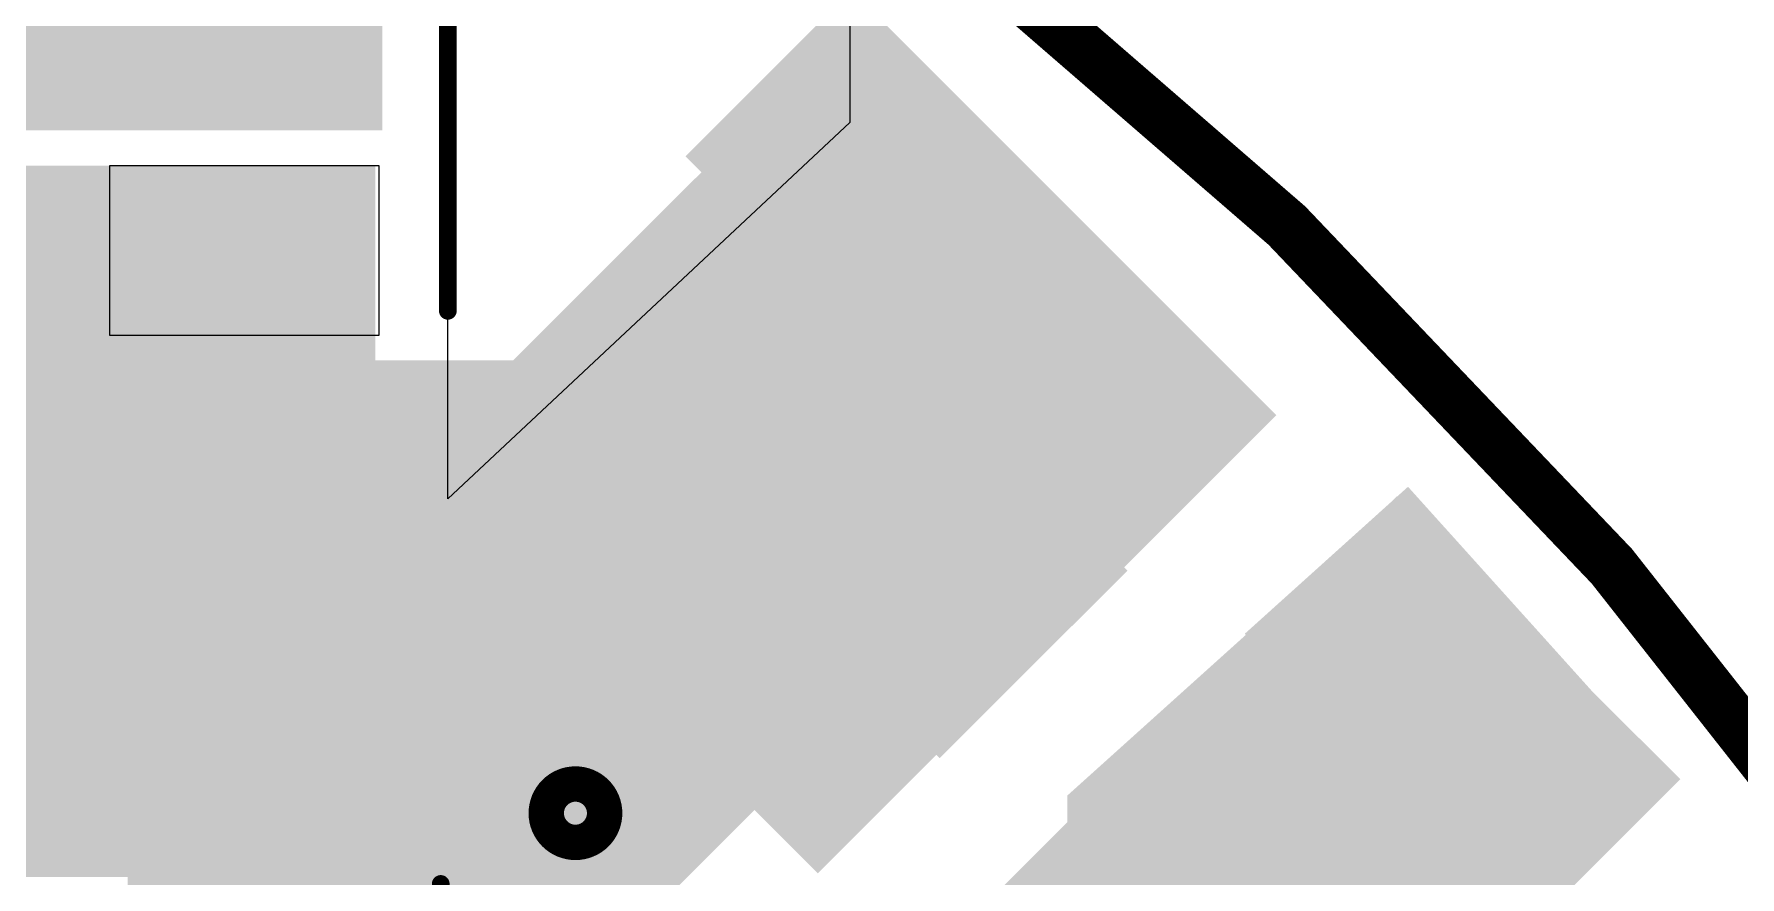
# Model space of a CAD drawing. Header units: millimetres. Extents: x -35.7 to 35.7, y -3.2 to 68.2.
# Drawn here: x 15.51 to 27.75, y 53.52 to 59.57 of the extents above; entities that cross this region are included whole.
import ezdxf

# ---------------------------------------------------------------- set-up
doc = ezdxf.new("R2010")
doc.units = ezdxf.units.MM
for name, color, linetype in [('BottomLayer', 5, 'Continuous'), ('BottomPaste', 16, 'Continuous'), ('BottomSolder', 6, 'Continuous'), ('Mechanical2', 216, 'Continuous'), ('TopLayer', 1, 'Continuous'), ('TopOverlay', 2, 'Continuous'), ('TopPaste', 8, 'Continuous'), ('TopSolder', 216, 'Continuous'), ('ViaHoleLayer', 16, 'Continuous')]:
    doc.layers.add(name, color=color, linetype=linetype)

# ---------------------------------------------------------------- blocks, each defined once
blk = doc.blocks.new('RES0603_B_40')
at = {"layer": 'BottomLayer'}
for points in [[(-1.143, -0.4445), (-1.143, 0.4445), (-0.381, 0.4445), (-0.381, -0.4445)], [(0.381, -0.4445), (0.381, 0.4445), (1.143, 0.4445), (1.143, -0.4445)]]:
    blk.add_hatch(color=5, dxfattribs=at).paths.add_polyline_path(points)
at = {"layer": 'BottomPaste'}
for points in [[(-1.143, -0.4445), (-1.143, 0.4445), (-0.381, 0.4445), (-0.381, -0.4445)], [(0.381, -0.4445), (0.381, 0.4445), (1.143, 0.4445), (1.143, -0.4445)]]:
    blk.add_hatch(color=16, dxfattribs=at).paths.add_polyline_path(points)
at = {"layer": 'BottomSolder'}
for points in [[(-1.2446, -0.5461), (-1.2446, 0.5461), (-0.2794, 0.5461), (-0.2794, -0.5461)], [(0.2794, -0.5461), (0.2794, 0.5461), (1.2446, 0.5461), (1.2446, -0.5461)]]:
    blk.add_hatch(color=6, dxfattribs=at).paths.add_polyline_path(points)
blk = doc.blocks.new('CAP1206_B_119')
at = {"layer": 'BottomLayer'}
for points in [[(-2.032, 0.889), (-0.508, 0.889), (-0.508, -0.889), (-2.032, -0.889)], [(0.508, 0.889), (2.032, 0.889), (2.032, -0.889), (0.508, -0.889)]]:
    blk.add_hatch(color=5, dxfattribs=at).paths.add_polyline_path(points)
at = {"layer": 'BottomPaste'}
for points in [[(-2.032, 0.889), (-0.508, 0.889), (-0.508, -0.889), (-2.032, -0.889)], [(0.508, 0.889), (2.032, 0.889), (2.032, -0.889), (0.508, -0.889)]]:
    blk.add_hatch(color=16, dxfattribs=at).paths.add_polyline_path(points)
at = {"layer": 'BottomSolder'}
for points in [[(-2.1336, 0.9906), (-0.4064, 0.9906), (-0.4064, -0.9906), (-2.1336, -0.9906)], [(0.4064, 0.9906), (2.1336, 0.9906), (2.1336, -0.9906), (0.4064, -0.9906)]]:
    blk.add_hatch(color=6, dxfattribs=at).paths.add_polyline_path(points)
blk = doc.blocks.new('SMA_B_128')
at = {"layer": 'BottomLayer'}
for points in [[(-3.25, 0.85), (-0.75, 0.85), (-0.75, -0.85), (-3.25, -0.85)], [(0.75, 0.85), (3.25, 0.85), (3.25, -0.85), (0.75, -0.85)]]:
    blk.add_hatch(color=5, dxfattribs=at).paths.add_polyline_path(points)
at = {"layer": 'BottomPaste'}
for points in [[(-3.25, 0.85), (-0.75, 0.85), (-0.75, -0.85), (-3.25, -0.85)], [(0.75, 0.85), (3.25, 0.85), (3.25, -0.85), (0.75, -0.85)]]:
    blk.add_hatch(color=16, dxfattribs=at).paths.add_polyline_path(points)
at = {"layer": 'BottomSolder'}
for points in [[(-3.352, 0.952), (-0.648, 0.952), (-0.648, -0.952), (-3.352, -0.952)], [(0.648, 0.952), (3.352, 0.952), (3.352, -0.952), (0.648, -0.952)]]:
    blk.add_hatch(color=6, dxfattribs=at).paths.add_polyline_path(points)
blk = doc.blocks.new('SLF12575T_221M1R3_PF_135')
at = {"layer": 'TopLayer'}
blk.add_hatch(color=1, dxfattribs=at).paths.add_polyline_path([(-6.85, 1.6), (-4.25, 1.6), (-4.25, -1.6), (-6.85, -1.6)])
at = {"layer": 'TopPaste'}
blk.add_hatch(color=8, dxfattribs=at).paths.add_polyline_path([(-6.85, 1.6), (-4.25, 1.6), (-4.25, -1.6), (-6.85, -1.6)])
at = {"layer": 'TopSolder'}
blk.add_hatch(color=216, dxfattribs=at).paths.add_polyline_path([(-6.952, 1.702), (-4.148, 1.702), (-4.148, -1.702), (-6.952, -1.702)])
at = {"layer": 'TopOverlay', "const_width": 0.127}
for points in [[(-6.299, 4.826), (-6.299, 2.057)], [(-6.35, -2.057), (-6.35, -5.461)]]:
    blk.add_lwpolyline(points, dxfattribs=at)
at = {"layer": 'TopOverlay'}
for points, const_width in [([(-6.331, 2.057, 1), (-6.267, 2.057, 1)], 0.0635), ([(-7.056, 1.549, 1), (-7.475, 1.549, 1)], 0.254), ([(-7.539, 1.549, 1), (-7.412, 1.549, 1)], 0.127), ([(-7.12, 1.549, 1), (-6.993, 1.549, 1)], 0.127), ([(-6.382, -2.057, 1), (-6.318, -2.057, 1)], 0.0635)]:
    blk.add_lwpolyline(points, format="xyb", close=True, dxfattribs=dict(at, const_width=const_width))

msp = doc.modelspace()

# ---------------------------------------------------------------- hatches: boundary and pattern name
at = {"layer": 'BottomLayer'}
for points in [[(11.201, 58.928), (17.983, 58.928), (17.983, 60.909), (11.201, 60.909)], [(24.422, 56.832), (21.488, 59.766), (18.199, 56.477), (21.133, 53.543)], [(13.945, 56.286), (17.958, 56.286), (17.958, 58.623), (13.945, 58.623)], [(15.24, 54.991), (16.205, 54.991), (16.205, 58.623), (15.24, 58.623)], [(15.24, 53.518), (17.932, 53.518), (17.932, 56.337), (15.24, 56.337)], [(27.32, 54.219), (25.288, 56.251), (24.349, 55.311), (26.381, 53.279)], [(27.254, 52.146), (24.206, 55.194), (22.467, 53.455), (25.515, 50.407)]]:
    msp.add_hatch(color=5, dxfattribs=at).paths.add_polyline_path(points)
h = msp.add_hatch(color=5, dxfattribs=at)
edge = h.paths.add_edge_path()
edge.add_arc((16.383, 59.258), 0.3, 0, 360)
h = msp.add_hatch(color=5, dxfattribs=at)
edge = h.paths.add_edge_path()
edge.add_arc((17.018, 59.258), 0.3, 0, 360)
h = msp.add_hatch(color=5, dxfattribs=at)
edge = h.paths.add_edge_path()
edge.add_arc((17.653, 59.258), 0.3, 0, 360)
h = msp.add_hatch(color=5, dxfattribs=at)
edge = h.paths.add_edge_path()
edge.add_arc((21.666, 59.106), 0.3, 0, 360)
h = msp.add_hatch(color=5, dxfattribs=at)
edge = h.paths.add_edge_path()
edge.add_arc((21.158, 58.699), 0.3, 0, 360)
h = msp.add_hatch(color=5, dxfattribs=at)
edge = h.paths.add_edge_path()
edge.add_arc((22.123, 58.649), 0.3, 0, 360)
h = msp.add_hatch(color=5, dxfattribs=at)
edge = h.paths.add_edge_path()
edge.add_arc((16.383, 58.325), 0.3, 0, 360)
h = msp.add_hatch(color=5, dxfattribs=at)
edge = h.paths.add_edge_path()
edge.add_arc((17.018, 58.325), 0.3, 0, 360)
h = msp.add_hatch(color=5, dxfattribs=at)
edge = h.paths.add_edge_path()
edge.add_arc((17.653, 58.325), 0.3, 0, 360)
h = msp.add_hatch(color=5, dxfattribs=at)
edge = h.paths.add_edge_path()
edge.add_arc((21.615, 58.242), 0.3, 0, 360)
h = msp.add_hatch(color=5, dxfattribs=at)
edge = h.paths.add_edge_path()
edge.add_arc((22.581, 58.191), 0.3, 0, 360)
h = msp.add_hatch(color=5, dxfattribs=at)
edge = h.paths.add_edge_path()
edge.add_arc((22.073, 57.785), 0.3, 0, 360)
h = msp.add_hatch(color=5, dxfattribs=at)
edge = h.paths.add_edge_path()
edge.add_arc((23.012, 57.734), 0.3, 0, 360)
h = msp.add_hatch(color=5, dxfattribs=at)
edge = h.paths.add_edge_path()
edge.add_arc((16.383, 57.709), 0.3, 0, 360)
h = msp.add_hatch(color=5, dxfattribs=at)
edge = h.paths.add_edge_path()
edge.add_arc((17.018, 57.709), 0.3, 0, 360)
h = msp.add_hatch(color=5, dxfattribs=at)
edge = h.paths.add_edge_path()
edge.add_arc((17.653, 57.709), 0.3, 0, 360)
h = msp.add_hatch(color=5, dxfattribs=at)
edge = h.paths.add_edge_path()
edge.add_arc((22.504, 57.328), 0.3, 0, 360)
h = msp.add_hatch(color=5, dxfattribs=at)
edge = h.paths.add_edge_path()
edge.add_arc((23.444, 57.277), 0.3, 0, 360)
h = msp.add_hatch(color=5, dxfattribs=at)
edge = h.paths.add_edge_path()
edge.add_arc((22.936, 56.871), 0.3, 0, 360)
h = msp.add_hatch(color=5, dxfattribs=at)
edge = h.paths.add_edge_path()
edge.add_arc((23.901, 56.82), 0.3, 0, 360)
h = msp.add_hatch(color=5, dxfattribs=at)
edge = h.paths.add_edge_path()
edge.add_arc((23.393, 56.413), 0.3, 0, 360)
h = msp.add_hatch(color=5, dxfattribs=at)
edge = h.paths.add_edge_path()
edge.add_arc((18.847, 56.337), 0.3, 0, 360)
h = msp.add_hatch(color=5, dxfattribs=at)
edge = h.paths.add_edge_path()
edge.add_arc((19.304, 55.88), 0.3, 0, 360)
h = msp.add_hatch(color=5, dxfattribs=at)
edge = h.paths.add_edge_path()
edge.add_arc((25.319, 55.697), 0.3, 0, 360)
h = msp.add_hatch(color=5, dxfattribs=at)
edge = h.paths.add_edge_path()
edge.add_arc((19.761, 55.423), 0.3, 0, 360)
h = msp.add_hatch(color=5, dxfattribs=at)
edge = h.paths.add_edge_path()
edge.add_arc((24.854, 55.232), 0.3, 0, 360)
h = msp.add_hatch(color=5, dxfattribs=at)
edge = h.paths.add_edge_path()
edge.add_arc((25.789, 55.227), 0.3, 0, 360)
h = msp.add_hatch(color=5, dxfattribs=at)
edge = h.paths.add_edge_path()
edge.add_arc((20.218, 54.991), 0.3, 0, 360)
h = msp.add_hatch(color=5, dxfattribs=at)
edge = h.paths.add_edge_path()
edge.add_arc((20.218, 54.991), 0.3, 0, 360)
h = msp.add_hatch(color=5, dxfattribs=at)
edge = h.paths.add_edge_path()
edge.add_arc((25.324, 54.762), 0.3, 0, 360)
h = msp.add_hatch(color=5, dxfattribs=at)
edge = h.paths.add_edge_path()
edge.add_arc((26.259, 54.757), 0.3, 0, 360)
h = msp.add_hatch(color=5, dxfattribs=at)
edge = h.paths.add_edge_path()
edge.add_arc((20.676, 54.559), 0.3, 0, 360)
h = msp.add_hatch(color=5, dxfattribs=at)
edge = h.paths.add_edge_path()
edge.add_arc((25.794, 54.292), 0.3, 0, 360)
h = msp.add_hatch(color=5, dxfattribs=at)
edge = h.paths.add_edge_path()
edge.add_arc((26.728, 54.287), 0.3, 0, 360)
h = msp.add_hatch(color=5, dxfattribs=at)
edge = h.paths.add_edge_path()
edge.add_arc((26.264, 53.823), 0.3, 0, 360)
at = {"layer": 'BottomSolder'}
h = msp.add_hatch(color=6, dxfattribs=at)
edge = h.paths.add_edge_path()
edge.add_arc((16.383, 59.258), 0.15, 0, 360)
h = msp.add_hatch(color=6, dxfattribs=at)
edge = h.paths.add_edge_path()
edge.add_arc((17.018, 59.258), 0.15, 0, 360)
h = msp.add_hatch(color=6, dxfattribs=at)
edge = h.paths.add_edge_path()
edge.add_arc((17.653, 59.258), 0.15, 0, 360)
h = msp.add_hatch(color=6, dxfattribs=at)
edge = h.paths.add_edge_path()
edge.add_arc((21.666, 59.106), 0.15, 0, 360)
h = msp.add_hatch(color=6, dxfattribs=at)
edge = h.paths.add_edge_path()
edge.add_arc((21.158, 58.699), 0.15, 0, 360)
h = msp.add_hatch(color=6, dxfattribs=at)
edge = h.paths.add_edge_path()
edge.add_arc((22.123, 58.649), 0.15, 0, 360)
h = msp.add_hatch(color=6, dxfattribs=at)
edge = h.paths.add_edge_path()
edge.add_arc((16.383, 58.325), 0.15, 0, 360)
h = msp.add_hatch(color=6, dxfattribs=at)
edge = h.paths.add_edge_path()
edge.add_arc((17.018, 58.325), 0.15, 0, 360)
h = msp.add_hatch(color=6, dxfattribs=at)
edge = h.paths.add_edge_path()
edge.add_arc((17.653, 58.325), 0.15, 0, 360)
h = msp.add_hatch(color=6, dxfattribs=at)
edge = h.paths.add_edge_path()
edge.add_arc((21.615, 58.242), 0.15, 0, 360)
h = msp.add_hatch(color=6, dxfattribs=at)
edge = h.paths.add_edge_path()
edge.add_arc((22.581, 58.191), 0.15, 0, 360)
h = msp.add_hatch(color=6, dxfattribs=at)
edge = h.paths.add_edge_path()
edge.add_arc((22.073, 57.785), 0.15, 0, 360)
h = msp.add_hatch(color=6, dxfattribs=at)
edge = h.paths.add_edge_path()
edge.add_arc((16.383, 57.709), 0.15, 0, 360)
h = msp.add_hatch(color=6, dxfattribs=at)
edge = h.paths.add_edge_path()
edge.add_arc((17.018, 57.709), 0.15, 0, 360)
h = msp.add_hatch(color=6, dxfattribs=at)
edge = h.paths.add_edge_path()
edge.add_arc((17.653, 57.709), 0.15, 0, 360)
h = msp.add_hatch(color=6, dxfattribs=at)
edge = h.paths.add_edge_path()
edge.add_arc((23.012, 57.734), 0.15, 0, 360)
h = msp.add_hatch(color=6, dxfattribs=at)
edge = h.paths.add_edge_path()
edge.add_arc((22.504, 57.328), 0.15, 0, 360)
h = msp.add_hatch(color=6, dxfattribs=at)
edge = h.paths.add_edge_path()
edge.add_arc((23.444, 57.277), 0.15, 0, 360)
h = msp.add_hatch(color=6, dxfattribs=at)
edge = h.paths.add_edge_path()
edge.add_arc((22.936, 56.871), 0.15, 0, 360)
h = msp.add_hatch(color=6, dxfattribs=at)
edge = h.paths.add_edge_path()
edge.add_arc((23.901, 56.82), 0.15, 0, 360)
h = msp.add_hatch(color=6, dxfattribs=at)
edge = h.paths.add_edge_path()
edge.add_arc((23.393, 56.413), 0.15, 0, 360)
h = msp.add_hatch(color=6, dxfattribs=at)
edge = h.paths.add_edge_path()
edge.add_arc((18.847, 56.337), 0.15, 0, 360)
h = msp.add_hatch(color=6, dxfattribs=at)
edge = h.paths.add_edge_path()
edge.add_arc((19.304, 55.88), 0.15, 0, 360)
h = msp.add_hatch(color=6, dxfattribs=at)
edge = h.paths.add_edge_path()
edge.add_arc((25.319, 55.697), 0.15, 0, 360)
h = msp.add_hatch(color=6, dxfattribs=at)
edge = h.paths.add_edge_path()
edge.add_arc((19.761, 55.423), 0.15, 0, 360)
h = msp.add_hatch(color=6, dxfattribs=at)
edge = h.paths.add_edge_path()
edge.add_arc((24.854, 55.232), 0.15, 0, 360)
h = msp.add_hatch(color=6, dxfattribs=at)
edge = h.paths.add_edge_path()
edge.add_arc((25.789, 55.227), 0.15, 0, 360)
h = msp.add_hatch(color=6, dxfattribs=at)
edge = h.paths.add_edge_path()
edge.add_arc((20.218, 54.991), 0.15, 0, 360)
h = msp.add_hatch(color=6, dxfattribs=at)
edge = h.paths.add_edge_path()
edge.add_arc((20.218, 54.991), 0.15, 0, 360)
h = msp.add_hatch(color=6, dxfattribs=at)
edge = h.paths.add_edge_path()
edge.add_arc((25.324, 54.762), 0.15, 0, 360)
h = msp.add_hatch(color=6, dxfattribs=at)
edge = h.paths.add_edge_path()
edge.add_arc((26.259, 54.757), 0.15, 0, 360)
h = msp.add_hatch(color=6, dxfattribs=at)
edge = h.paths.add_edge_path()
edge.add_arc((20.676, 54.559), 0.15, 0, 360)
h = msp.add_hatch(color=6, dxfattribs=at)
edge = h.paths.add_edge_path()
edge.add_arc((25.794, 54.292), 0.15, 0, 360)
h = msp.add_hatch(color=6, dxfattribs=at)
edge = h.paths.add_edge_path()
edge.add_arc((26.728, 54.287), 0.15, 0, 360)
h = msp.add_hatch(color=6, dxfattribs=at)
edge = h.paths.add_edge_path()
edge.add_arc((26.264, 53.823), 0.15, 0, 360)
at = {"layer": 'TopLayer'}
for points in [[(14.961, 58.877), (18.009, 58.877), (18.009, 61.036), (14.961, 61.036)], [(21.374, 59.881), (20.183, 58.69), (23.231, 55.642), (24.422, 56.833)], [(19.34, 52.66), (23.087, 56.407), (20.774, 58.72), (17.027, 54.972)], [(21.158, 53.569), (23.952, 56.362), (22.709, 57.605), (19.915, 54.811)], [(16.18, 50.013), (19.507, 50.013), (19.507, 57.124), (16.18, 57.124)], [(26.096, 53.153), (27.267, 54.207), (25.367, 56.318), (24.196, 55.263)], [(24.053, 52.847), (26.47, 55.023), (25.34, 56.278), (22.923, 54.102)], [(24.285, 51.459), (27.218, 54.194), (26.152, 55.338), (23.218, 52.602)], [(24.74, 50.508), (24.74, 54.102), (22.922, 54.102), (22.922, 50.508)]]:
    msp.add_hatch(color=1, dxfattribs=at).paths.add_polyline_path(points)
h = msp.add_hatch(color=1, dxfattribs=at)
edge = h.paths.add_edge_path()
edge.add_arc((16.383, 59.258), 0.3, 0, 360)
h = msp.add_hatch(color=1, dxfattribs=at)
edge = h.paths.add_edge_path()
edge.add_arc((17.018, 59.258), 0.3, 0, 360)
h = msp.add_hatch(color=1, dxfattribs=at)
edge = h.paths.add_edge_path()
edge.add_arc((17.653, 59.258), 0.3, 0, 360)
h = msp.add_hatch(color=1, dxfattribs=at)
edge = h.paths.add_edge_path()
edge.add_arc((21.666, 59.106), 0.3, 0, 360)
h = msp.add_hatch(color=1, dxfattribs=at)
edge = h.paths.add_edge_path()
edge.add_arc((21.158, 58.699), 0.3, 0, 360)
h = msp.add_hatch(color=1, dxfattribs=at)
edge = h.paths.add_edge_path()
edge.add_arc((22.123, 58.649), 0.3, 0, 360)
h = msp.add_hatch(color=1, dxfattribs=at)
edge = h.paths.add_edge_path()
edge.add_arc((16.383, 58.325), 0.3, 0, 360)
h = msp.add_hatch(color=1, dxfattribs=at)
edge = h.paths.add_edge_path()
edge.add_arc((17.018, 58.325), 0.3, 0, 360)
h = msp.add_hatch(color=1, dxfattribs=at)
edge = h.paths.add_edge_path()
edge.add_arc((17.653, 58.325), 0.3, 0, 360)
h = msp.add_hatch(color=1, dxfattribs=at)
edge = h.paths.add_edge_path()
edge.add_arc((21.615, 58.242), 0.3, 0, 360)
h = msp.add_hatch(color=1, dxfattribs=at)
edge = h.paths.add_edge_path()
edge.add_arc((22.581, 58.191), 0.3, 0, 360)
h = msp.add_hatch(color=1, dxfattribs=at)
edge = h.paths.add_edge_path()
edge.add_arc((22.073, 57.785), 0.3, 0, 360)
h = msp.add_hatch(color=1, dxfattribs=at)
edge = h.paths.add_edge_path()
edge.add_arc((23.012, 57.734), 0.3, 0, 360)
h = msp.add_hatch(color=1, dxfattribs=at)
edge = h.paths.add_edge_path()
edge.add_arc((16.383, 57.709), 0.3, 0, 360)
h = msp.add_hatch(color=1, dxfattribs=at)
edge = h.paths.add_edge_path()
edge.add_arc((17.018, 57.709), 0.3, 0, 360)
h = msp.add_hatch(color=1, dxfattribs=at)
edge = h.paths.add_edge_path()
edge.add_arc((17.653, 57.709), 0.3, 0, 360)
h = msp.add_hatch(color=1, dxfattribs=at)
edge = h.paths.add_edge_path()
edge.add_arc((22.504, 57.328), 0.3, 0, 360)
h = msp.add_hatch(color=1, dxfattribs=at)
edge = h.paths.add_edge_path()
edge.add_arc((23.444, 57.277), 0.3, 0, 360)
h = msp.add_hatch(color=1, dxfattribs=at)
edge = h.paths.add_edge_path()
edge.add_arc((22.936, 56.871), 0.3, 0, 360)
h = msp.add_hatch(color=1, dxfattribs=at)
edge = h.paths.add_edge_path()
edge.add_arc((23.901, 56.82), 0.3, 0, 360)
h = msp.add_hatch(color=1, dxfattribs=at)
edge = h.paths.add_edge_path()
edge.add_arc((23.393, 56.413), 0.3, 0, 360)
h = msp.add_hatch(color=1, dxfattribs=at)
edge = h.paths.add_edge_path()
edge.add_arc((18.847, 56.337), 0.3, 0, 360)
h = msp.add_hatch(color=1, dxfattribs=at)
edge = h.paths.add_edge_path()
edge.add_arc((19.304, 55.88), 0.3, 0, 360)
h = msp.add_hatch(color=1, dxfattribs=at)
edge = h.paths.add_edge_path()
edge.add_arc((25.319, 55.697), 0.3, 0, 360)
h = msp.add_hatch(color=1, dxfattribs=at)
edge = h.paths.add_edge_path()
edge.add_arc((19.761, 55.423), 0.3, 0, 360)
h = msp.add_hatch(color=1, dxfattribs=at)
edge = h.paths.add_edge_path()
edge.add_arc((24.854, 55.232), 0.3, 0, 360)
h = msp.add_hatch(color=1, dxfattribs=at)
edge = h.paths.add_edge_path()
edge.add_arc((25.789, 55.227), 0.3, 0, 360)
h = msp.add_hatch(color=1, dxfattribs=at)
edge = h.paths.add_edge_path()
edge.add_arc((20.218, 54.991), 0.3, 0, 360)
h = msp.add_hatch(color=1, dxfattribs=at)
edge = h.paths.add_edge_path()
edge.add_arc((20.218, 54.991), 0.3, 0, 360)
h = msp.add_hatch(color=1, dxfattribs=at)
edge = h.paths.add_edge_path()
edge.add_arc((25.324, 54.762), 0.3, 0, 360)
h = msp.add_hatch(color=1, dxfattribs=at)
edge = h.paths.add_edge_path()
edge.add_arc((26.259, 54.757), 0.3, 0, 360)
h = msp.add_hatch(color=1, dxfattribs=at)
edge = h.paths.add_edge_path()
edge.add_arc((20.676, 54.559), 0.3, 0, 360)
h = msp.add_hatch(color=1, dxfattribs=at)
edge = h.paths.add_edge_path()
edge.add_arc((25.794, 54.292), 0.3, 0, 360)
h = msp.add_hatch(color=1, dxfattribs=at)
edge = h.paths.add_edge_path()
edge.add_arc((26.728, 54.287), 0.3, 0, 360)
h = msp.add_hatch(color=1, dxfattribs=at)
edge = h.paths.add_edge_path()
edge.add_arc((26.264, 53.823), 0.3, 0, 360)
at = {"layer": 'TopSolder'}
h = msp.add_hatch(color=216, dxfattribs=at)
edge = h.paths.add_edge_path()
edge.add_arc((16.383, 59.258), 0.15, 0, 360)
h = msp.add_hatch(color=216, dxfattribs=at)
edge = h.paths.add_edge_path()
edge.add_arc((17.018, 59.258), 0.15, 0, 360)
h = msp.add_hatch(color=216, dxfattribs=at)
edge = h.paths.add_edge_path()
edge.add_arc((17.653, 59.258), 0.15, 0, 360)
h = msp.add_hatch(color=216, dxfattribs=at)
edge = h.paths.add_edge_path()
edge.add_arc((21.666, 59.106), 0.15, 0, 360)
h = msp.add_hatch(color=216, dxfattribs=at)
edge = h.paths.add_edge_path()
edge.add_arc((21.158, 58.699), 0.15, 0, 360)
h = msp.add_hatch(color=216, dxfattribs=at)
edge = h.paths.add_edge_path()
edge.add_arc((22.123, 58.649), 0.15, 0, 360)
h = msp.add_hatch(color=216, dxfattribs=at)
edge = h.paths.add_edge_path()
edge.add_arc((16.383, 58.325), 0.15, 0, 360)
h = msp.add_hatch(color=216, dxfattribs=at)
edge = h.paths.add_edge_path()
edge.add_arc((17.018, 58.325), 0.15, 0, 360)
h = msp.add_hatch(color=216, dxfattribs=at)
edge = h.paths.add_edge_path()
edge.add_arc((17.653, 58.325), 0.15, 0, 360)
h = msp.add_hatch(color=216, dxfattribs=at)
edge = h.paths.add_edge_path()
edge.add_arc((21.615, 58.242), 0.15, 0, 360)
h = msp.add_hatch(color=216, dxfattribs=at)
edge = h.paths.add_edge_path()
edge.add_arc((22.581, 58.191), 0.15, 0, 360)
h = msp.add_hatch(color=216, dxfattribs=at)
edge = h.paths.add_edge_path()
edge.add_arc((22.073, 57.785), 0.15, 0, 360)
h = msp.add_hatch(color=216, dxfattribs=at)
edge = h.paths.add_edge_path()
edge.add_arc((16.383, 57.709), 0.15, 0, 360)
h = msp.add_hatch(color=216, dxfattribs=at)
edge = h.paths.add_edge_path()
edge.add_arc((17.018, 57.709), 0.15, 0, 360)
h = msp.add_hatch(color=216, dxfattribs=at)
edge = h.paths.add_edge_path()
edge.add_arc((17.653, 57.709), 0.15, 0, 360)
h = msp.add_hatch(color=216, dxfattribs=at)
edge = h.paths.add_edge_path()
edge.add_arc((23.012, 57.734), 0.15, 0, 360)
h = msp.add_hatch(color=216, dxfattribs=at)
edge = h.paths.add_edge_path()
edge.add_arc((22.504, 57.328), 0.15, 0, 360)
h = msp.add_hatch(color=216, dxfattribs=at)
edge = h.paths.add_edge_path()
edge.add_arc((23.444, 57.277), 0.15, 0, 360)
h = msp.add_hatch(color=216, dxfattribs=at)
edge = h.paths.add_edge_path()
edge.add_arc((22.936, 56.871), 0.15, 0, 360)
h = msp.add_hatch(color=216, dxfattribs=at)
edge = h.paths.add_edge_path()
edge.add_arc((23.901, 56.82), 0.15, 0, 360)
h = msp.add_hatch(color=216, dxfattribs=at)
edge = h.paths.add_edge_path()
edge.add_arc((23.393, 56.413), 0.15, 0, 360)
h = msp.add_hatch(color=216, dxfattribs=at)
edge = h.paths.add_edge_path()
edge.add_arc((18.847, 56.337), 0.15, 0, 360)
h = msp.add_hatch(color=216, dxfattribs=at)
edge = h.paths.add_edge_path()
edge.add_arc((19.304, 55.88), 0.15, 0, 360)
h = msp.add_hatch(color=216, dxfattribs=at)
edge = h.paths.add_edge_path()
edge.add_arc((25.319, 55.697), 0.15, 0, 360)
h = msp.add_hatch(color=216, dxfattribs=at)
edge = h.paths.add_edge_path()
edge.add_arc((19.761, 55.423), 0.15, 0, 360)
h = msp.add_hatch(color=216, dxfattribs=at)
edge = h.paths.add_edge_path()
edge.add_arc((24.854, 55.232), 0.15, 0, 360)
h = msp.add_hatch(color=216, dxfattribs=at)
edge = h.paths.add_edge_path()
edge.add_arc((25.789, 55.227), 0.15, 0, 360)
h = msp.add_hatch(color=216, dxfattribs=at)
edge = h.paths.add_edge_path()
edge.add_arc((20.218, 54.991), 0.15, 0, 360)
h = msp.add_hatch(color=216, dxfattribs=at)
edge = h.paths.add_edge_path()
edge.add_arc((20.218, 54.991), 0.15, 0, 360)
h = msp.add_hatch(color=216, dxfattribs=at)
edge = h.paths.add_edge_path()
edge.add_arc((25.324, 54.762), 0.15, 0, 360)
h = msp.add_hatch(color=216, dxfattribs=at)
edge = h.paths.add_edge_path()
edge.add_arc((26.259, 54.757), 0.15, 0, 360)
h = msp.add_hatch(color=216, dxfattribs=at)
edge = h.paths.add_edge_path()
edge.add_arc((20.676, 54.559), 0.15, 0, 360)
h = msp.add_hatch(color=216, dxfattribs=at)
edge = h.paths.add_edge_path()
edge.add_arc((25.794, 54.292), 0.15, 0, 360)
h = msp.add_hatch(color=216, dxfattribs=at)
edge = h.paths.add_edge_path()
edge.add_arc((26.728, 54.287), 0.15, 0, 360)
h = msp.add_hatch(color=216, dxfattribs=at)
edge = h.paths.add_edge_path()
edge.add_arc((26.264, 53.823), 0.15, 0, 360)
at = {"layer": 'ViaHoleLayer'}
h = msp.add_hatch(color=16, dxfattribs=at)
edge = h.paths.add_edge_path()
edge.add_arc((16.383, 59.258), 0.15, 0, 360)
h = msp.add_hatch(color=16, dxfattribs=at)
edge = h.paths.add_edge_path()
edge.add_arc((17.018, 59.258), 0.15, 0, 360)
h = msp.add_hatch(color=16, dxfattribs=at)
edge = h.paths.add_edge_path()
edge.add_arc((17.653, 59.258), 0.15, 0, 360)
h = msp.add_hatch(color=16, dxfattribs=at)
edge = h.paths.add_edge_path()
edge.add_arc((21.666, 59.106), 0.15, 0, 360)
h = msp.add_hatch(color=16, dxfattribs=at)
edge = h.paths.add_edge_path()
edge.add_arc((21.158, 58.699), 0.15, 0, 360)
h = msp.add_hatch(color=16, dxfattribs=at)
edge = h.paths.add_edge_path()
edge.add_arc((22.123, 58.649), 0.15, 0, 360)
h = msp.add_hatch(color=16, dxfattribs=at)
edge = h.paths.add_edge_path()
edge.add_arc((16.383, 58.325), 0.15, 0, 360)
h = msp.add_hatch(color=16, dxfattribs=at)
edge = h.paths.add_edge_path()
edge.add_arc((17.018, 58.325), 0.15, 0, 360)
h = msp.add_hatch(color=16, dxfattribs=at)
edge = h.paths.add_edge_path()
edge.add_arc((17.653, 58.325), 0.15, 0, 360)
h = msp.add_hatch(color=16, dxfattribs=at)
edge = h.paths.add_edge_path()
edge.add_arc((21.615, 58.242), 0.15, 0, 360)
h = msp.add_hatch(color=16, dxfattribs=at)
edge = h.paths.add_edge_path()
edge.add_arc((22.581, 58.191), 0.15, 0, 360)
h = msp.add_hatch(color=16, dxfattribs=at)
edge = h.paths.add_edge_path()
edge.add_arc((22.073, 57.785), 0.15, 0, 360)
h = msp.add_hatch(color=16, dxfattribs=at)
edge = h.paths.add_edge_path()
edge.add_arc((16.383, 57.709), 0.15, 0, 360)
h = msp.add_hatch(color=16, dxfattribs=at)
edge = h.paths.add_edge_path()
edge.add_arc((17.018, 57.709), 0.15, 0, 360)
h = msp.add_hatch(color=16, dxfattribs=at)
edge = h.paths.add_edge_path()
edge.add_arc((17.653, 57.709), 0.15, 0, 360)
h = msp.add_hatch(color=16, dxfattribs=at)
edge = h.paths.add_edge_path()
edge.add_arc((23.012, 57.734), 0.15, 0, 360)
h = msp.add_hatch(color=16, dxfattribs=at)
edge = h.paths.add_edge_path()
edge.add_arc((22.504, 57.328), 0.15, 0, 360)
h = msp.add_hatch(color=16, dxfattribs=at)
edge = h.paths.add_edge_path()
edge.add_arc((23.444, 57.277), 0.15, 0, 360)
h = msp.add_hatch(color=16, dxfattribs=at)
edge = h.paths.add_edge_path()
edge.add_arc((22.936, 56.871), 0.15, 0, 360)
h = msp.add_hatch(color=16, dxfattribs=at)
edge = h.paths.add_edge_path()
edge.add_arc((23.901, 56.82), 0.15, 0, 360)
h = msp.add_hatch(color=16, dxfattribs=at)
edge = h.paths.add_edge_path()
edge.add_arc((23.393, 56.413), 0.15, 0, 360)
h = msp.add_hatch(color=16, dxfattribs=at)
edge = h.paths.add_edge_path()
edge.add_arc((18.847, 56.337), 0.15, 0, 360)
h = msp.add_hatch(color=16, dxfattribs=at)
edge = h.paths.add_edge_path()
edge.add_arc((19.304, 55.88), 0.15, 0, 360)
h = msp.add_hatch(color=16, dxfattribs=at)
edge = h.paths.add_edge_path()
edge.add_arc((25.319, 55.697), 0.15, 0, 360)
h = msp.add_hatch(color=16, dxfattribs=at)
edge = h.paths.add_edge_path()
edge.add_arc((19.761, 55.423), 0.15, 0, 360)
h = msp.add_hatch(color=16, dxfattribs=at)
edge = h.paths.add_edge_path()
edge.add_arc((24.854, 55.232), 0.15, 0, 360)
h = msp.add_hatch(color=16, dxfattribs=at)
edge = h.paths.add_edge_path()
edge.add_arc((25.789, 55.227), 0.15, 0, 360)
h = msp.add_hatch(color=16, dxfattribs=at)
edge = h.paths.add_edge_path()
edge.add_arc((20.218, 54.991), 0.15, 0, 360)
h = msp.add_hatch(color=16, dxfattribs=at)
edge = h.paths.add_edge_path()
edge.add_arc((20.218, 54.991), 0.15, 0, 360)
h = msp.add_hatch(color=16, dxfattribs=at)
edge = h.paths.add_edge_path()
edge.add_arc((25.324, 54.762), 0.15, 0, 360)
h = msp.add_hatch(color=16, dxfattribs=at)
edge = h.paths.add_edge_path()
edge.add_arc((26.259, 54.757), 0.15, 0, 360)
h = msp.add_hatch(color=16, dxfattribs=at)
edge = h.paths.add_edge_path()
edge.add_arc((20.676, 54.559), 0.15, 0, 360)
h = msp.add_hatch(color=16, dxfattribs=at)
edge = h.paths.add_edge_path()
edge.add_arc((25.794, 54.292), 0.15, 0, 360)
h = msp.add_hatch(color=16, dxfattribs=at)
edge = h.paths.add_edge_path()
edge.add_arc((26.728, 54.287), 0.15, 0, 360)
h = msp.add_hatch(color=16, dxfattribs=at)
edge = h.paths.add_edge_path()
edge.add_arc((26.264, 53.823), 0.15, 0, 360)

# ---------------------------------------------------------------- linework, layer by layer
at = {"layer": 'Mechanical2', "const_width": 0.381}
msp.add_lwpolyline([(0, 68, -0.267949), (30.744, 50.25)], format="xyb", dxfattribs=at)
at = {"layer": 'TopLayer'}
for p, q in [((18.478, 56.231), (18.478, 59.868)), ((21.361, 59.868), (21.361, 58.932)), ((21.361, 58.932), (18.478, 56.231)), ((16.053, 57.404), (16.053, 58.623)), ((16.053, 58.623), (17.983, 58.623)), ((17.983, 58.623), (17.983, 57.404)), ((17.983, 57.404), (16.053, 57.404))]:
    msp.add_line(p, q, dxfattribs=at)

# ---------------------------------------------------------------- block references
for name, p, rotation in [('SLF12575T_221M1R3_PF_135', (12.128, 55.524), 180), ('CAP1206_B_119', (14.986, 58.877), 270), ('SMA_B_128', (23.139, 54.585), 315)]:
    msp.add_blockref(name, p, dxfattribs=dict(rotation=rotation))
msp.add_blockref('RES0603_B_40', (15.011, 55.423))

doc.saveas('drawing.dxf')
